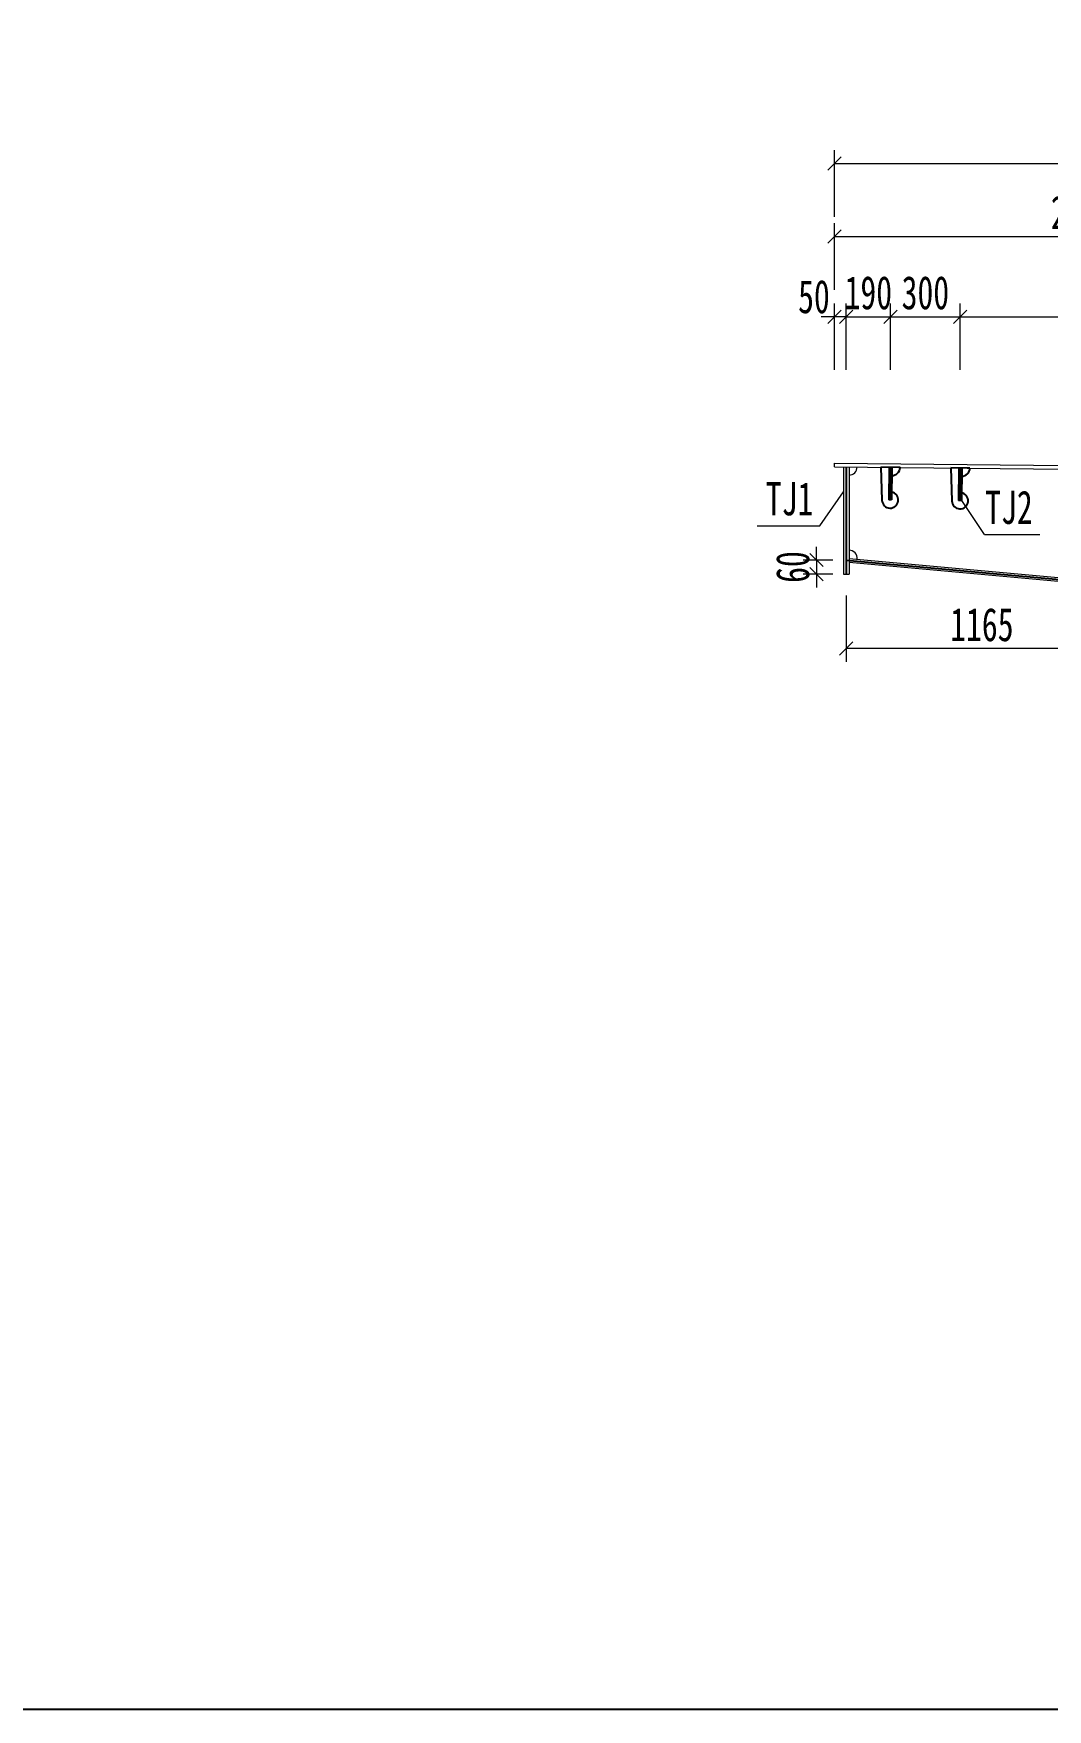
# Model space of a CAD drawing. Header units: millimetres. Extents: x -89049 to 410567, y -307459 to -100425.
# Drawn here: x 147467 to 151822, y -127671 to -120476 of the extents above; entities that cross this region are included whole.
import ezdxf
from ezdxf.enums import TextEntityAlignment as Align

# ---------------------------------------------------------------- set-up
doc = ezdxf.new("R2010")
doc.units = ezdxf.units.MM
doc.layers.get('Defpoints').update_dxf_attribs({"color": 8})
for name, color, linetype, lineweight in [('文字', 7, 'Continuous', 15), ('细实线', 4, 'Continuous', 15), ('钢板粗线', 1, 'Continuous', 25), ('钢板细线', 6, 'Continuous', 15)]:
    doc.layers.add(name, color=color, linetype=linetype, lineweight=lineweight)
doc.styles.add('111', font='', dxfattribs={"width": 0.7})
doc.styles.add('BM_Dim', font='', dxfattribs={"width": 0.85})
doc.styles.get('111').set_extended_font_data('仿宋_GB2312')
doc.styles.get('BM_Dim').set_extended_font_data('仿宋_GB2312')
doc.dimstyles.new('200', dxfattribs={"dimscale": 0, "dimtxt": 2.5, "dimasz": 1, "dimexe": 1, "dimexo": 1, "dimgap": 0.6, "dimtad": 1, "dimdec": 0, "dimdsep": 46, "dimtxsty": '111', "dimblk": 'OBLIQUE', "dimcen": 0, "dimclrd": 4, "dimclre": 4, "dimclrt": 4, "dimadec": 1, "dimazin": 2, "dimtfac": 1, "dimtdec": 0, "dimtix": 1, "dimtmove": 2, "dimatfit": 3, "dimfxl": 4, "dimfxlon": 1, "dimtolj": 1, "dimlwd": -1, "dimlwe": -1, "dimarcsym": 0})

# ---------------------------------------------------------------- blocks, each defined once
blk = doc.blocks.new('_Oblique')
at = {"color": 0, "linetype": 'ByBlock', "lineweight": -2}
blk.add_line((-0.5, -0.5), (0.5, 0.5), dxfattribs=at)
blk = doc.blocks.new('*D359')
at = {"layer": 'Defpoints', "color": 0, "transparency": 16777216}
for p in [(153037.7, -121347.8), (150907.7, -122332.1), (153037.7, -122341.6)]:
    blk.add_point(p, dxfattribs=at)
at = {"layer": '细实线', "color": 4, "transparency": 16777216}
for p, q in [((150907.7, -121576.4), (150907.7, -121290.7)), ((153037.7, -121576.4), (153037.7, -121290.7)), ((150907.7, -121347.8), (153037.7, -121347.8))]:
    blk.add_line(p, q, dxfattribs=at)
at = {"layer": '细实线', "color": 4, "transparency": 16777216, "xscale": 57.14285714285715, "yscale": 57.14285714285715, "zscale": 57.14285714285715, "rotation": 180}
blk.add_blockref('_Oblique', (150907.7, -121347.8), dxfattribs=at)
at = {"layer": '细实线', "color": 4, "transparency": 16777216, "xscale": 57.14285714285715, "yscale": 57.14285714285715, "zscale": 57.14285714285715}
blk.add_blockref('_Oblique', (153037.7, -121347.8), dxfattribs=at)
at = {"layer": '细实线', "color": 4, "transparency": 16777216, "insert": (151972.7, -121245.6), "char_height": 142.86, "attachment_point": 5, "style": '111'}
blk.add_mtext('\\A1;2130', dxfattribs=at)
blk = doc.blocks.new('*D363')
at = {"layer": 'Defpoints', "color": 0, "transparency": 16777216}
for p in [(150957.7, -122736.4), (150830.6, -122796.8), (150957.7, -122796.8)]:
    blk.add_point(p, dxfattribs=at)
at = {"layer": '细实线', "color": 4, "transparency": 16777216}
for p, q in [((150900.6, -122736.4), (150773.4, -122736.4)), ((150830.6, -122736.4), (150830.6, -122679.3)), ((150830.6, -122736.4), (150830.6, -122796.8)), ((150900.6, -122796.8), (150773.4, -122796.8)), ((150830.6, -122796.8), (150830.6, -122854))]:
    blk.add_line(p, q, dxfattribs=at)
at = {"layer": '细实线', "color": 4, "transparency": 16777216, "xscale": 57.14285714285715, "yscale": 57.14285714285715, "zscale": 57.14285714285715}
for p, rotation in [((150830.6, -122736.4), 270), ((150830.6, -122796.8), 90)]:
    blk.add_blockref('_Oblique', p, dxfattribs=dict(at, rotation=rotation))
at = {"layer": '细实线', "color": 4, "transparency": 16777216, "insert": (150728.3, -122766.6), "char_height": 142.86, "attachment_point": 5, "rotation": 90, "style": '111'}
blk.add_mtext('\\A1;60', dxfattribs=at)
blk = doc.blocks.new('*D369')
at = {"layer": 'Defpoints', "color": 0, "transparency": 16777216}
for p in [(150907.7, -121691.9), (150907.7, -122330.6), (150957.7, -122345.8)]:
    blk.add_point(p, dxfattribs=at)
at = {"layer": '细实线', "color": 4, "transparency": 16777216}
for p, q in [((150907.7, -121920.5), (150907.7, -121634.7)), ((150957.7, -121920.5), (150957.7, -121634.7)), ((150907.7, -121691.9), (150850.6, -121691.9)), ((150957.7, -121691.9), (150907.7, -121691.9)), ((150957.7, -121691.9), (151014.9, -121691.9))]:
    blk.add_line(p, q, dxfattribs=at)
at = {"layer": '细实线', "color": 4, "transparency": 16777216, "xscale": 57.14285714285715, "yscale": 57.14285714285715, "zscale": 57.14285714285715}
blk.add_blockref('_Oblique', (150907.7, -121691.9), dxfattribs=at)
at = {"layer": '细实线', "color": 4, "transparency": 16777216, "xscale": 57.14285714285715, "yscale": 57.14285714285715, "zscale": 57.14285714285715, "rotation": 180}
blk.add_blockref('_Oblique', (150957.7, -121691.9), dxfattribs=at)
at = {"layer": '细实线', "color": 4, "transparency": 16777216, "insert": (150819, -121606.4), "char_height": 142.86, "attachment_point": 5, "style": '111'}
blk.add_mtext('\\A1;50', dxfattribs=at)
blk = doc.blocks.new('*D371')
at = {"layer": 'Defpoints', "color": 0, "transparency": 16777216}
for p in [(164220, -121034.5), (150907.7, -122334.7), (164220, -122348.6)]:
    blk.add_point(p, dxfattribs=at)
at = {"layer": '细实线', "color": 4, "transparency": 16777216}
for p, q in [((150907.7, -121263.1), (150907.7, -120977.4)), ((164220, -121263.1), (164220, -120977.4)), ((150907.7, -121034.5), (164220, -121034.5))]:
    blk.add_line(p, q, dxfattribs=at)
at = {"layer": '细实线', "color": 4, "transparency": 16777216, "xscale": 57.14285714285715, "yscale": 57.14285714285715, "zscale": 57.14285714285715, "rotation": 180}
blk.add_blockref('_Oblique', (150907.7, -121034.5), dxfattribs=at)
at = {"layer": '细实线', "color": 4, "transparency": 16777216, "xscale": 57.14285714285715, "yscale": 57.14285714285715, "zscale": 57.14285714285715}
blk.add_blockref('_Oblique', (164220, -121034.5), dxfattribs=at)
at = {"layer": '细实线', "color": 4, "transparency": 16777216, "insert": (157563.9, -120932.3), "char_height": 142.86, "attachment_point": 5, "style": '111'}
blk.add_mtext('\\A1;13312', dxfattribs=at)
blk = doc.blocks.new('*D381')
at = {"layer": 'Defpoints', "color": 0, "transparency": 16777216}
for p in [(150957.7, -122789.9), (152122.7, -122795.1), (150957.7, -123116.8)]:
    blk.add_point(p, dxfattribs=at)
at = {"layer": '细实线', "color": 4, "transparency": 16777216}
for p, q in [((150957.7, -122888.2), (150957.7, -123173.9)), ((152122.7, -122888.2), (152122.7, -123173.9)), ((152122.7, -123116.8), (150957.7, -123116.8))]:
    blk.add_line(p, q, dxfattribs=at)
at = {"layer": '细实线', "color": 4, "transparency": 16777216, "xscale": 57.14285714285715, "yscale": 57.14285714285715, "zscale": 57.14285714285715, "rotation": 180}
blk.add_blockref('_Oblique', (150957.7, -123116.8), dxfattribs=at)
at = {"layer": '细实线', "color": 4, "transparency": 16777216, "xscale": 57.14285714285715, "yscale": 57.14285714285715, "zscale": 57.14285714285715}
blk.add_blockref('_Oblique', (152122.7, -123116.8), dxfattribs=at)
at = {"layer": '细实线', "color": 4, "transparency": 16777216, "insert": (151540.2, -123014.5), "char_height": 142.86, "attachment_point": 5, "style": '111'}
blk.add_mtext('\\A1;1165', dxfattribs=at)
blk = doc.blocks.new('*D383')
at = {"layer": 'Defpoints', "color": 0, "transparency": 16777216}
for p in [(151147.7, -121691.9), (150957.7, -122345.8), (151147.7, -122338.7)]:
    blk.add_point(p, dxfattribs=at)
at = {"layer": '细实线', "color": 4, "transparency": 16777216}
for p, q in [((150957.7, -121920.5), (150957.7, -121634.7)), ((151147.7, -121920.5), (151147.7, -121634.7)), ((150957.7, -121691.9), (150900.6, -121691.9)), ((150957.7, -121691.9), (151147.7, -121691.9)), ((151147.7, -121691.9), (151204.9, -121691.9))]:
    blk.add_line(p, q, dxfattribs=at)
at = {"layer": '细实线', "color": 4, "transparency": 16777216, "xscale": 57.14285714285715, "yscale": 57.14285714285715, "zscale": 57.14285714285715}
blk.add_blockref('_Oblique', (150957.7, -121691.9), dxfattribs=at)
at = {"layer": '细实线', "color": 4, "transparency": 16777216, "xscale": 57.14285714285715, "yscale": 57.14285714285715, "zscale": 57.14285714285715, "rotation": 180}
blk.add_blockref('_Oblique', (151147.7, -121691.9), dxfattribs=at)
at = {"layer": '细实线', "color": 4, "transparency": 16777216, "insert": (151052.7, -121589.6), "char_height": 142.86, "attachment_point": 5, "style": '111'}
blk.add_mtext('\\A1;190', dxfattribs=at)
blk = doc.blocks.new('12-140加劲 有过焊孔')
at = {"layer": 'Defpoints'}
blk.add_line((0, 0), (0, 140), dxfattribs=at)
at = {"layer": '钢板粗线', "color": 7}
for p, q in [((-6, 0), (-6, 140)), ((-6, 140), (6, 140)), ((6, 0), (6, 140)), ((41, 0), (35, 141.5)), ((-41, 0), (41, 0))]:
    blk.add_line(p, q, dxfattribs=at)
for centre, start, end in [((0, 140), 2.44105, 260.12911), ((-6, 0), 90, 180)]:
    blk.add_arc(centre, 35, start, end, dxfattribs=at)
blk = doc.blocks.new('*D382')
at = {"layer": 'Defpoints', "color": 0, "transparency": 16777216}
for p in [(152797.7, -121691.9), (151447.7, -122342.3), (152797.7, -122355.9)]:
    blk.add_point(p, dxfattribs=at)
at = {"layer": '细实线', "color": 4, "transparency": 16777216}
for p, q in [((151447.7, -121920.5), (151447.7, -121634.7)), ((152797.7, -121920.5), (152797.7, -121634.7)), ((151447.7, -121691.9), (152797.7, -121691.9))]:
    blk.add_line(p, q, dxfattribs=at)
at = {"layer": '细实线', "color": 4, "transparency": 16777216, "xscale": 57.14285714285715, "yscale": 57.14285714285715, "zscale": 57.14285714285715, "rotation": 180}
blk.add_blockref('_Oblique', (151447.7, -121691.9), dxfattribs=at)
at = {"layer": '细实线', "color": 4, "transparency": 16777216, "xscale": 57.14285714285715, "yscale": 57.14285714285715, "zscale": 57.14285714285715}
blk.add_blockref('_Oblique', (152797.7, -121691.9), dxfattribs=at)
at = {"layer": '细实线', "color": 4, "transparency": 16777216, "insert": (152122.7, -121589.6), "char_height": 142.86, "attachment_point": 5, "style": '111'}
blk.add_mtext('\\A1;3×450', dxfattribs=at)
blk = doc.blocks.new('*D384')
at = {"layer": 'Defpoints', "color": 0, "transparency": 16777216}
for p in [(151447.7, -121691.9), (151147.7, -122338.7), (151447.7, -122341.7)]:
    blk.add_point(p, dxfattribs=at)
at = {"layer": '细实线', "color": 4, "transparency": 16777216}
for p, q in [((151147.7, -121920.5), (151147.7, -121634.7)), ((151447.7, -121920.5), (151447.7, -121634.7)), ((151147.7, -121691.9), (151447.7, -121691.9))]:
    blk.add_line(p, q, dxfattribs=at)
at = {"layer": '细实线', "color": 4, "transparency": 16777216, "xscale": 57.14285714285715, "yscale": 57.14285714285715, "zscale": 57.14285714285715, "rotation": 180}
blk.add_blockref('_Oblique', (151147.7, -121691.9), dxfattribs=at)
at = {"layer": '细实线', "color": 4, "transparency": 16777216, "xscale": 57.14285714285715, "yscale": 57.14285714285715, "zscale": 57.14285714285715}
blk.add_blockref('_Oblique', (151447.7, -121691.9), dxfattribs=at)
at = {"layer": '细实线', "color": 4, "transparency": 16777216, "insert": (151297.7, -121589.6), "char_height": 142.86, "attachment_point": 5, "style": '111'}
blk.add_mtext('\\A1;300', dxfattribs=at)

msp = doc.modelspace()

# ---------------------------------------------------------------- linework, layer by layer
at = {"layer": 'Defpoints'}
for p, q in [((150957.7, -122336.8), (150957.7, -122796.8)), ((150957.7, -122736.4), (153635.6, -122980.3))]:
    msp.add_line(p, q, dxfattribs=at)
msp.add_lwpolyline([(146566.6, -113054.1), (168566.6, -113054.1), (168566.6, -127671.3), (146566.6, -127671.3)], close=True, dxfattribs=at)
at = {"layer": '细实线'}
for p, q in [((150843.6, -122590.4), (150945.7, -122443.1)), ((151551.6, -122627.2), (151454, -122480.4)), ((150574.9, -122590.4), (150843.6, -122590.4)), ((151551.6, -122627.2), (151789.5, -122627.2))]:
    msp.add_line(p, q, dxfattribs=at)
at = {"layer": '钢板细线'}
for p, q in [((150907.7, -122336.3), (150907.7, -122320.3)), ((150945.7, -122336.7), (150945.7, -122796.8)), ((150969.7, -122336.9), (150969.7, -122796.8)), ((150969.7, -122729.5), (153606.7, -122969.7)), ((150969.7, -122745.6), (153622.9, -122987.2)), ((150945.7, -122796.8), (150969.7, -122796.8))]:
    msp.add_line(p, q, dxfattribs=at)
for points in [[(150907.7, -122320.3), (160020, -122411.6), (164858.1, -122339)], [(150907.7, -122336.3), (160020, -122427.6), (164858.1, -122355)]]:
    msp.add_lwpolyline(points, dxfattribs=at)
for centre, start, end in [((150969.7, -122336.9), 270, 359.42629), ((150969.7, -122729.5), 354.79552, 90)]:
    msp.add_arc(centre, 35, start, end, dxfattribs=at)

# ---------------------------------------------------------------- block references
at = {"layer": '细实线', "rotation": 179.4262908401}
for p in [(151147.7, -122338.7), (151447.7, -122341.7)]:
    msp.add_blockref('12-140加劲 有过焊孔', p, dxfattribs=at)

# ---------------------------------------------------------------- texts
at = {"layer": '文字', "style": 'BM_Dim', "width": 0.7}
for s, p in [('TJ1', (150714.4, -122587.4)), ('TJ2', (151656.5, -122624.2))]:
    msp.add_text(s, height=142.86, dxfattribs=at).set_placement(p, align=Align.BOTTOM_CENTER)

# ---------------------------------------------------------------- dimensions: what is measured, and where the dimension line sits
at = {"layer": '细实线'}
for base, p1, p2, override, picture, middle in [((164220, -121034.5), (150907.7, -122334.7), (164220, -122348.6), {"dimscale": 57.142857, "dimtxsty": '111', "dimblk": 'Oblique'}, '*D371', (157563.9, -120932.3)), ((153037.7, -121347.8), (150907.7, -122332.1), (153037.7, -122341.6), {"dimscale": 57.142857, "dimtxsty": '111', "dimblk": 'Oblique'}, '*D359', (151972.7, -121245.6)), ((151147.7, -121691.9), (150957.7, -122345.8), (151147.7, -122338.7), {"dimscale": 57.142857, "dimblk": 'Oblique'}, '*D383', (151052.7, -121589.6)), ((151447.7, -121691.9), (151147.7, -122338.7), (151447.7, -122341.7), {"dimscale": 57.142857, "dimblk": 'Oblique'}, '*D384', (151297.7, -121589.6)), ((150957.7, -123116.8), (152122.7, -122795.1), (150957.7, -122789.9), {"dimscale": 57.142857, "dimblk": 'Oblique'}, '*D381', (151540.2, -123014.5))]:
    dim = msp.add_linear_dim(base=base, p1=p1, p2=p2, dimstyle='200', override=override, dxfattribs=at)
    dim.commit()
    dim.dimension.update_dxf_attribs({"geometry": picture, "text_midpoint": middle})
dim = msp.add_linear_dim(base=(150907.7, -121691.9), p1=(150957.7, -122345.8), p2=(150907.7, -122330.6), dimstyle='200', override={"dimscale": 57.142857, "dimblk": 'Oblique'}, dxfattribs=at)
dim.commit()
dim.dimension.update_dxf_attribs({"geometry": '*D369', "text_midpoint": (150819, -121606.4), "dimtype": 160})
dim = msp.add_linear_dim(base=(152797.7, -121691.9), p1=(151447.7, -122342.3), p2=(152797.7, -122355.9), text='3×450', dimstyle='200', override={"dimscale": 57.142857, "dimtxsty": '111', "dimblk": 'Oblique'}, dxfattribs=at)
dim.commit()
dim.dimension.update_dxf_attribs({"geometry": '*D382', "text_midpoint": (152122.7, -121589.6)})
dim = msp.add_linear_dim(base=(150830.6, -122796.8), p1=(150957.7, -122736.4), p2=(150957.7, -122796.8), angle=90, dimstyle='200', override={"dimscale": 57.142857, "dimblk": 'Oblique'}, dxfattribs=at)
dim.commit()
dim.dimension.update_dxf_attribs({"geometry": '*D363', "text_midpoint": (150728.3, -122766.6)})

doc.saveas('drawing.dxf')
